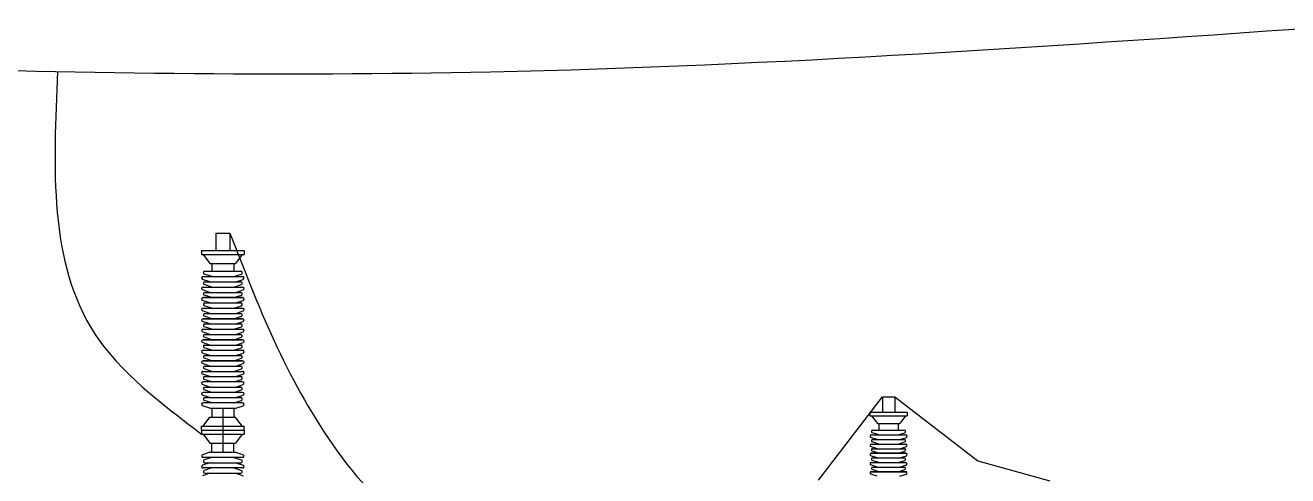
# Model space of a CAD drawing. Header units: inches. Extents: x 86.7 to 123.2, y 21.5 to 36.5.
# Drawn here: x 104.76 to 116.43, y 29.82 to 33.98 of the extents above; entities that cross this region are included whole.
import ezdxf

# ---------------------------------------------------------------- set-up
doc = ezdxf.new("R2010")
doc.units = ezdxf.units.IN
doc.header["$MEASUREMENT"] = 0
doc.layers.add('EXISTENTE', color=7, linetype='Continuous')
doc.layers.add('medidas', color=3, linetype='Continuous')

msp = doc.modelspace()

# ---------------------------------------------------------------- linework, layer by layer
at = {"color": 2}
for p, q in [((106.52516, 32.05708), (106.65523, 32.05708)), ((106.52516, 32.05708), (106.52516, 31.89513)), ((106.65523, 32.05708), (106.65523, 31.89513)), ((106.39382, 31.89513), (106.78658, 31.89513)), ((106.39382, 31.89513), (106.39382, 31.85943)), ((106.78658, 31.89513), (106.78658, 31.85943)), ((106.39382, 31.85943), (106.78658, 31.85943)), ((106.41001, 31.85943), (106.4717, 31.77577)), ((106.4717, 31.77577), (106.7087, 31.77577)), ((106.48818, 31.77577), (106.48818, 31.70436)), ((106.69221, 31.77577), (106.69221, 31.70436)), ((106.77038, 31.85943), (106.7087, 31.77577)), ((106.40734, 31.65572), (106.77306, 31.65572)), ((106.42353, 31.70436), (106.75686, 31.70436)), ((106.40734, 31.55843), (106.77306, 31.55843)), ((106.42353, 31.60707), (106.75686, 31.60707)), ((106.40733, 31.46114), (106.77306, 31.46114)), ((106.77306, 31.46114), (106.40734, 31.46114)), ((106.42353, 31.50978), (106.75686, 31.50978)), ((106.42353, 31.41249), (106.75686, 31.41249)), ((106.40733, 31.36385), (106.77306, 31.36385)), ((106.42353, 31.3152), (106.75686, 31.3152)), ((106.40734, 31.26656), (106.77306, 31.26656)), ((106.77306, 31.26656), (106.40734, 31.26656)), ((106.40734, 31.16927), (106.77306, 31.16927)), ((106.42353, 31.21792), (106.75686, 31.21792)), ((106.40734, 31.07198), (106.77306, 31.07198)), ((106.77306, 31.07198), (106.40734, 31.07198)), ((106.42353, 31.12063), (106.75686, 31.12063)), ((106.40734, 30.97469), (106.77306, 30.97469)), ((106.42353, 31.02334), (106.75686, 31.02334)), ((106.40734, 30.8774), (106.77306, 30.8774)), ((106.77306, 30.8774), (106.40734, 30.8774)), ((106.42353, 30.92605), (106.75686, 30.92605)), ((106.42353, 30.82876), (106.75687, 30.82876)), ((106.40734, 30.78012), (106.77306, 30.78012)), ((106.42353, 30.73147), (106.75687, 30.73147)), ((106.77306, 30.68283), (106.40734, 30.68283)), ((106.77306, 30.58554), (106.40734, 30.58554)), ((106.42353, 30.63418), (106.75687, 30.63418)), ((106.77306, 30.48825), (106.40734, 30.48825)), ((106.42353, 30.53689), (106.75687, 30.53689)), ((112.68759, 30.54301, -1906.97751), (112.80116, 30.54301, -1906.97751)), ((112.68759, 30.54301, -1906.97751), (112.68759, 30.40161, -1906.97751)), ((112.80116, 30.54301, -1906.97751), (112.80116, 30.40161, -1906.97751)), ((106.41001, 30.27204), (106.4717, 30.3557)), ((106.47113, 30.4396), (106.70927, 30.4396)), ((106.4717, 30.3557), (106.7087, 30.3557)), ((106.48818, 30.4396), (106.48818, 30.3557)), ((106.5902, 30.43757), (106.5902, 30.03511)), ((106.69221, 30.4396), (106.69221, 30.3557)), ((106.77038, 30.27204), (106.7087, 30.3557)), ((112.57291, 30.40161, -1906.97751), (112.91584, 30.40161, -1906.97751)), ((112.57291, 30.40161, -1906.97751), (112.57291, 30.37043, -1906.97751)), ((112.57291, 30.37043, -1906.97751), (112.91584, 30.37043, -1906.97751)), ((112.58705, 30.37043, -1906.97751), (112.64091, 30.29739, -1906.97751)), ((112.9017, 30.37043, -1906.97751), (112.84784, 30.29739, -1906.97751)), ((112.91584, 30.40161, -1906.97751), (112.91584, 30.37043, -1906.97751)), ((106.39382, 30.27204), (106.78658, 30.27204)), ((106.39382, 30.23634), (106.39382, 30.27204)), ((106.39382, 30.23634), (106.78658, 30.23634)), ((106.39382, 30.23634), (106.39382, 30.20063)), ((106.78658, 30.23634), (106.78658, 30.27204)), ((106.78658, 30.23634), (106.78658, 30.20063)), ((112.59885, 30.23504, -1906.97751), (112.8899, 30.23504, -1906.97751)), ((112.64091, 30.29739, -1906.97751), (112.84784, 30.29739, -1906.97751)), ((112.6553, 30.29739, -1906.97751), (112.6553, 30.23504, -1906.97751)), ((112.83345, 30.29739, -1906.97751), (112.83345, 30.23504, -1906.97751)), ((106.39382, 30.20063), (106.78658, 30.20063)), ((106.41001, 30.20063), (106.4717, 30.11698)), ((106.4717, 30.11698), (106.7087, 30.11698)), ((106.48818, 30.03307), (106.48818, 30.11698)), ((106.69221, 30.03307), (106.69221, 30.11698)), ((106.77038, 30.20063), (106.7087, 30.11698)), ((112.58471, 30.19256, -1906.97751), (112.90404, 30.19256, -1906.97751)), ((112.59885, 30.15009, -1906.97751), (112.8899, 30.15009, -1906.97751)), ((106.47113, 30.03307), (106.70927, 30.03307)), ((112.58471, 30.10762, -1906.97751), (112.90404, 30.10762, -1906.97751)), ((112.58471, 30.02267, -1906.97751), (112.90404, 30.02267, -1906.97751)), ((112.90404, 30.02267, -1906.97751), (112.58471, 30.02267, -1906.97751)), ((112.59885, 30.06514, -1906.97751), (112.8899, 30.06514, -1906.97751)), ((106.77306, 29.98443), (106.40734, 29.98443)), ((106.77306, 29.88714), (106.40734, 29.88714)), ((106.42353, 29.93578), (106.75687, 29.93578)), ((112.58471, 29.93772, -1906.97751), (112.90404, 29.93772, -1906.97751)), ((112.59885, 29.9802, -1906.97751), (112.8899, 29.9802, -1906.97751)), ((112.59885, 29.89525, -1906.97751), (112.8899, 29.89525, -1906.97751)), ((106.42353, 29.8385), (106.75687, 29.8385)), ((112.58471, 29.85278, -1906.97751), (112.90404, 29.85278, -1906.97751)), ((112.90404, 29.85278, -1906.97751), (112.58471, 29.85278, -1906.97751))]:
    msp.add_line(p, q, dxfattribs=at)
at = {"layer": 'EXISTENTE', "color": 2, "linetype": 'Continuous'}
for p, q in [((106.47113, 31.60707), (106.40146, 31.63002)), ((106.48732, 31.65572), (106.41765, 31.67866)), ((106.69307, 31.65572), (106.76274, 31.67866)), ((106.70927, 31.60707), (106.77894, 31.63002)), ((106.47113, 31.50978), (106.40146, 31.53273)), ((106.48733, 31.55843), (106.41766, 31.58137)), ((106.69307, 31.55843), (106.76274, 31.58137)), ((106.70927, 31.50978), (106.77894, 31.53273)), ((106.47113, 31.41249), (106.40146, 31.43544)), ((106.48733, 31.46114), (106.41766, 31.48408)), ((106.69307, 31.46114), (106.76274, 31.48408)), ((106.70927, 31.41249), (106.77894, 31.43544)), ((106.47113, 31.3152), (106.40146, 31.33815)), ((106.48733, 31.36385), (106.41766, 31.38679)), ((106.48733, 31.26656), (106.41766, 31.28951)), ((106.69307, 31.36385), (106.76274, 31.38679)), ((106.69307, 31.26656), (106.76274, 31.28951)), ((106.70927, 31.3152), (106.77894, 31.33815)), ((106.47113, 31.21792), (106.40146, 31.24086)), ((106.48733, 31.16927), (106.41766, 31.19222)), ((106.69307, 31.16927), (106.76274, 31.19222)), ((106.70927, 31.21792), (106.77894, 31.24086)), ((106.47113, 31.12063), (106.40146, 31.14357)), ((106.47113, 31.02334), (106.40146, 31.04628)), ((106.48733, 31.07198), (106.41766, 31.09493)), ((106.69307, 31.07198), (106.76274, 31.09493)), ((106.70927, 31.12063), (106.77894, 31.14357)), ((106.70927, 31.02334), (106.77894, 31.04628)), ((106.47113, 30.92605), (106.40146, 30.94899)), ((106.48733, 30.97469), (106.41766, 30.99764)), ((106.69307, 30.97469), (106.76274, 30.99764)), ((106.70927, 30.92605), (106.77894, 30.94899)), ((106.47113, 30.82876), (106.40146, 30.85171)), ((106.48733, 30.8774), (106.41766, 30.90035)), ((106.69307, 30.8774), (106.76274, 30.90035)), ((106.70927, 30.82876), (106.77894, 30.85171)), ((106.47113, 30.73147), (106.40146, 30.75442)), ((106.48733, 30.78012), (106.41766, 30.80306)), ((106.48733, 30.68283), (106.41766, 30.70577)), ((106.69307, 30.78012), (106.76274, 30.80306)), ((106.69307, 30.68283), (106.76274, 30.70577)), ((106.70927, 30.73147), (106.77894, 30.75442)), ((106.47113, 30.63418), (106.40146, 30.65713)), ((106.48733, 30.58554), (106.41766, 30.60848)), ((106.69307, 30.58554), (106.76274, 30.60848)), ((106.70927, 30.63418), (106.77894, 30.65713)), ((106.47113, 30.53689), (106.40146, 30.55984)), ((106.47113, 30.4396), (106.40146, 30.46255)), ((106.48733, 30.48825), (106.41766, 30.51119)), ((106.69307, 30.48825), (106.76274, 30.51119)), ((106.70927, 30.53689), (106.77894, 30.55984)), ((106.70927, 30.4396), (106.77894, 30.46255)), ((112.64041, 30.15009, -1906.97751), (112.57958, 30.17013, -1906.97751)), ((112.65455, 30.19256, -1906.97751), (112.59372, 30.2126, -1906.97751)), ((112.65455, 30.10762, -1906.97751), (112.59372, 30.12765, -1906.97751)), ((112.8342, 30.19256, -1906.97751), (112.89503, 30.2126, -1906.97751)), ((112.8342, 30.10762, -1906.97751), (112.89503, 30.12765, -1906.97751)), ((112.84834, 30.15009, -1906.97751), (112.90917, 30.17013, -1906.97751)), ((106.47113, 30.03307), (106.40146, 30.01013)), ((106.70927, 30.03307), (106.77894, 30.01013)), ((112.64041, 30.06514, -1906.97751), (112.57958, 30.08518, -1906.97751)), ((112.64041, 29.9802, -1906.97751), (112.57958, 30.00023, -1906.97751)), ((112.65455, 30.02267, -1906.97751), (112.59372, 30.04271, -1906.97751)), ((112.8342, 30.02267, -1906.97751), (112.89503, 30.04271, -1906.97751)), ((112.84834, 30.06514, -1906.97751), (112.90917, 30.08518, -1906.97751)), ((112.84834, 29.9802, -1906.97751), (112.90917, 30.00023, -1906.97751)), ((106.47113, 29.93578), (106.40146, 29.91284)), ((106.48733, 29.98443), (106.41766, 29.96148)), ((106.48733, 29.88714), (106.41766, 29.86419)), ((106.69307, 29.98443), (106.76274, 29.96148)), ((106.69307, 29.88714), (106.76274, 29.86419)), ((106.70927, 29.93578), (106.77894, 29.91284)), ((112.64041, 29.89525, -1906.97751), (112.57958, 29.91528, -1906.97751)), ((112.65455, 29.93772, -1906.97751), (112.59372, 29.95776, -1906.97751)), ((112.8342, 29.93772, -1906.97751), (112.89503, 29.95776, -1906.97751)), ((112.84834, 29.89525, -1906.97751), (112.90917, 29.91528, -1906.97751)), ((106.47113, 29.8385), (106.40146, 29.81555)), ((106.70927, 29.8385), (106.77894, 29.81555)), ((112.64041, 29.8103, -1906.97751), (112.57958, 29.83034, -1906.97751)), ((112.65455, 29.85278, -1906.97751), (112.59372, 29.87281, -1906.97751)), ((112.8342, 29.85278, -1906.97751), (112.89503, 29.87281, -1906.97751)), ((112.84834, 29.8103, -1906.97751), (112.90917, 29.83034, -1906.97751))]:
    msp.add_line(p, q, dxfattribs=at)
for centre, radius, start, end in [((106.40734, 31.64219), 0.01352, 90.005681, 244.239957), ((106.42353, 31.69084), 0.01352, 90, 244.239957), ((106.75686, 31.69084), 0.01352, 295.760043, 90.001806), ((106.77306, 31.64219), 0.01352, 295.760043, 90), ((106.40734, 31.54491), 0.01352, 90.005681, 244.239957), ((106.42353, 31.59355), 0.01352, 90, 244.239957), ((106.75686, 31.59355), 0.01352, 295.760043, 90.001806), ((106.77306, 31.54491), 0.01352, 295.760043, 90), ((106.40734, 31.44762), 0.01352, 90.005681, 244.239957), ((106.42353, 31.49626), 0.01352, 90, 244.239957), ((106.42353, 31.39897), 0.01352, 90, 244.239957), ((106.75687, 31.49626), 0.01352, 295.760043, 90.001806), ((106.75687, 31.39897), 0.01352, 295.760043, 90.001806), ((106.77306, 31.44762), 0.01352, 295.760043, 90), ((106.40734, 31.35033), 0.01352, 90.005681, 244.239957), ((106.42353, 31.30168), 0.01352, 90, 244.239957), ((106.75687, 31.30168), 0.01352, 295.760043, 90.001806), ((106.77306, 31.35033), 0.01352, 295.760043, 90), ((106.40734, 31.25304), 0.01352, 90.005681, 244.239957), ((106.40734, 31.15575), 0.01352, 90.005681, 244.239957), ((106.42353, 31.20439), 0.01352, 90, 244.239957), ((106.75687, 31.20439), 0.01352, 295.760043, 90.001806), ((106.77306, 31.25304), 0.01352, 295.760043, 90), ((106.77306, 31.15575), 0.01352, 295.760043, 90), ((106.40734, 31.05846), 0.01352, 90.005681, 244.239957), ((106.42353, 31.1071), 0.01352, 90, 244.239957), ((106.75687, 31.1071), 0.01352, 295.760043, 90.001806), ((106.77306, 31.05846), 0.01352, 295.760043, 90), ((106.40734, 30.96117), 0.01352, 90.005681, 244.239957), ((106.42353, 31.00982), 0.01352, 90, 244.239957), ((106.75687, 31.00982), 0.01352, 295.760043, 90.001806), ((106.77306, 30.96117), 0.01352, 295.760043, 90), ((106.40734, 30.86388), 0.01352, 90.005681, 244.239957), ((106.42353, 30.91253), 0.01352, 90, 244.239957), ((106.42353, 30.81524), 0.01352, 90, 244.239957), ((106.75687, 30.91253), 0.01352, 295.760043, 90.001806), ((106.75687, 30.81524), 0.01352, 295.760043, 90.001806), ((106.77306, 30.86388), 0.01352, 295.760043, 90), ((106.40734, 30.76659), 0.01352, 90.005681, 244.239957), ((106.42353, 30.71795), 0.01352, 90, 244.239957), ((106.75687, 30.71795), 0.01352, 295.760043, 90.001806), ((106.77306, 30.76659), 0.01352, 295.760043, 90), ((106.40734, 30.6693), 0.01352, 90.005681, 244.239957), ((106.40734, 30.57202), 0.01352, 90.005681, 244.239957), ((106.42353, 30.62066), 0.01352, 90, 244.239957), ((106.75687, 30.62066), 0.01352, 295.760043, 90.001806), ((106.77306, 30.6693), 0.01352, 295.760043, 90), ((106.77306, 30.57202), 0.01352, 295.760043, 90), ((106.40734, 30.47473), 0.01352, 90.005681, 244.239957), ((106.42353, 30.52337), 0.01352, 90, 244.239957), ((106.75687, 30.52337), 0.01352, 295.760043, 90.001806), ((106.77306, 30.47473), 0.01352, 295.760043, 90), ((112.59885, 30.22323, -1906.97751), 0.01181, 90, 244.239957), ((112.8899, 30.22323, -1906.97751), 0.01181, 295.760043, 90.001806), ((112.58471, 30.18076, -1906.97751), 0.01181, 90.005681, 244.239957), ((112.59885, 30.13829, -1906.97751), 0.01181, 90, 244.239957), ((112.8899, 30.13829, -1906.97751), 0.01181, 295.760043, 90.001806), ((112.90404, 30.18076, -1906.97751), 0.01181, 295.760043, 90), ((106.40734, 29.99795), 0.01352, 115.760043, 269.994319), ((106.77306, 29.99795), 0.01352, 270, 64.239957), ((112.58471, 30.09581, -1906.97751), 0.01181, 90.005681, 244.239957), ((112.58471, 30.01086, -1906.97751), 0.01181, 90.005681, 244.239957), ((112.59885, 30.05334, -1906.97751), 0.01181, 90, 244.239957), ((112.8899, 30.05334, -1906.97751), 0.01181, 295.760043, 90.001806), ((112.90404, 30.09581, -1906.97751), 0.01181, 295.760043, 90), ((112.90404, 30.01086, -1906.97751), 0.01181, 295.760043, 90), ((106.40734, 29.90066), 0.01352, 115.760043, 269.994319), ((106.42353, 29.94931), 0.01352, 115.760043, 270), ((106.75687, 29.94931), 0.01352, 269.998194, 64.239957), ((106.77306, 29.90066), 0.01352, 270, 64.239957), ((112.58471, 29.92592, -1906.97751), 0.01181, 90.005681, 244.239957), ((112.59885, 29.96839, -1906.97751), 0.01181, 90, 244.239957), ((112.59885, 29.88344, -1906.97751), 0.01181, 90, 244.239957), ((112.8899, 29.96839, -1906.97751), 0.01181, 295.760043, 90.001806), ((112.8899, 29.88344, -1906.97751), 0.01181, 295.760043, 90.001806), ((112.90404, 29.92592, -1906.97751), 0.01181, 295.760043, 90), ((106.42353, 29.85202), 0.01352, 115.760043, 270), ((106.75687, 29.85202), 0.01352, 269.998194, 64.239957), ((112.58471, 29.84097, -1906.97751), 0.01181, 90.005681, 244.239957), ((112.90404, 29.84097, -1906.97751), 0.01181, 295.760043, 90)]:
    msp.add_arc(centre, radius, start, end, dxfattribs=at)
at = {"layer": 'medidas'}
for p, q in [((112.09594, 29.77577), (112.68759, 30.54301, -1906.97751)), ((112.80116, 30.54301, -1906.97751), (113.57142, 29.95208)), ((113.57142, 29.95208), (114.23405, 29.76886))]:
    msp.add_line(p, q, dxfattribs=at)
for points in [[(97.36194, 33.86387), (109.06546, 33.54792), (116.98442, 33.97748)], [(105.06265, 33.55034), (105.40537, 31.12931), (106.39382, 30.20063)], [(106.65523, 32.05708), (107.60705, 30.10029), (108.43625, 29.35711), (109.19313, 29.30053)]]:
    msp.add_spline(points, degree=3, dxfattribs=at)

doc.saveas('drawing.dxf')
